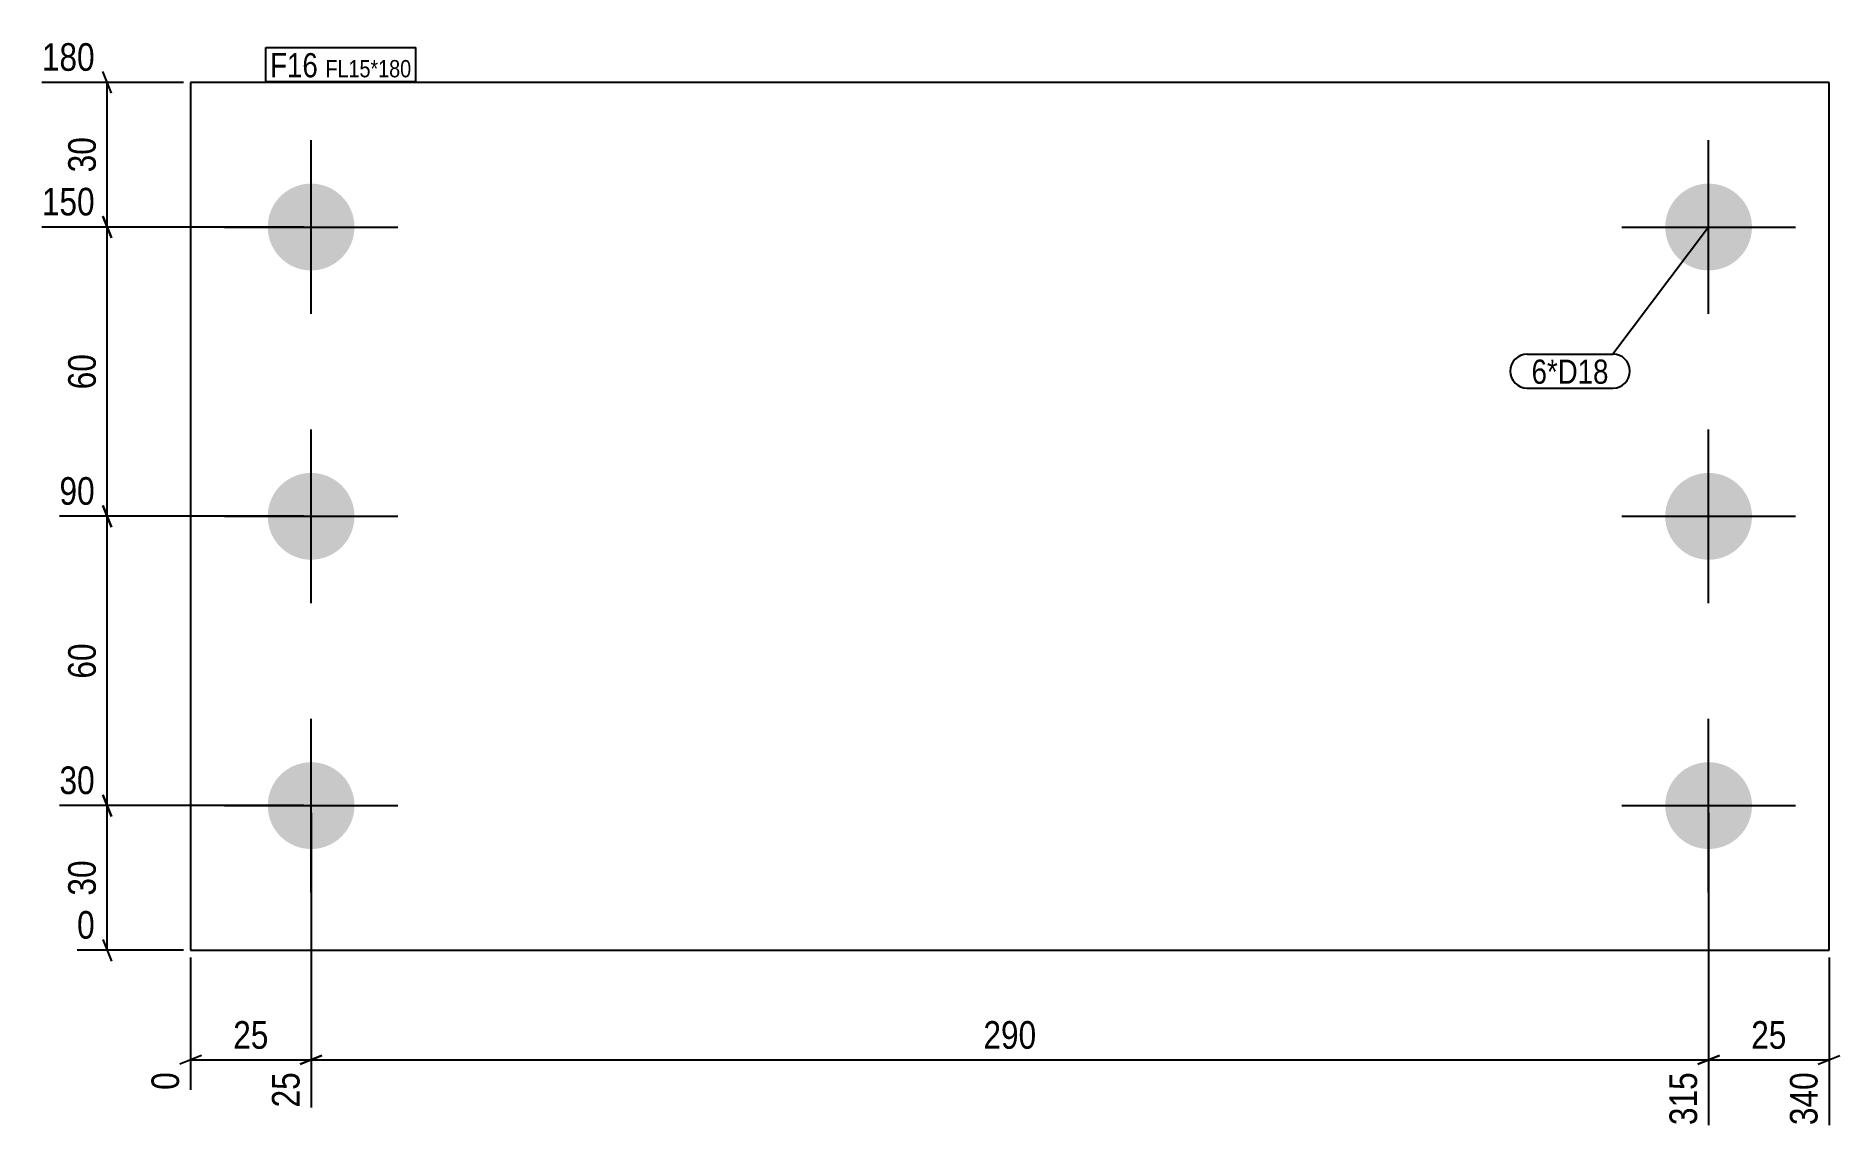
# Model space of a CAD drawing. Header units: millimetres. Extents: x 3 to 378, y 3 to 230.
import ezdxf

# ---------------------------------------------------------------- set-up
doc = ezdxf.new("R2010")
doc.units = ezdxf.units.MM
for name, color, linetype in [('MÅLSÆTNING', 7, 'Continuous'), ('STÅL', 7, 'Continuous'), ('TEKST', 7, 'Continuous')]:
    doc.layers.add(name, color=color, linetype=linetype)
doc.styles.add('Arial Narrow', font='ARIALN.TTF', dxfattribs={"height": 0.2})

msp = doc.modelspace()

# ---------------------------------------------------------------- hatches: boundary and pattern name
at = {"layer": 'STÅL', "linetype": 'Continuous'}
for points in [[(51.37, 190.76, -1), (69.37, 190.76, -1)], [(341.37, 190.76, -1), (359.37, 190.76, -1)], [(51.37, 130.76, -1), (69.37, 130.76, -1)], [(341.37, 130.76, -1), (359.37, 130.76, -1)], [(51.37, 70.76, -1), (69.37, 70.76, -1)], [(341.37, 70.76, -1), (359.37, 70.76, -1)]]:
    msp.add_hatch(color=3, dxfattribs=at).paths.add_polyline_path(points)

# ---------------------------------------------------------------- linework, layer by layer
at = {"layer": 'MÅLSÆTNING', "color": 7, "linetype": 'Continuous'}
for p, q in [((18.92, 218.51), (17.12, 223.01)), ((33.87, 220.76), (4.5, 220.76)), ((18.02, 190.76), (18.02, 220.76)), ((17.12, 193.01), (18.92, 188.51)), ((18.92, 188.51), (17.12, 193.01)), ((58.87, 190.76), (4.5, 190.76)), ((58.87, 190.76), (4.5, 190.76)), ((18.92, 128.51), (17.12, 133.01)), ((58.87, 130.76), (8.16, 130.76)), ((18.92, 68.51), (17.12, 73.01)), ((58.87, 70.76), (8.16, 70.76)), ((18.02, 40.76), (18.02, 70.76)), ((60.37, 69.26), (60.37, 8.16)), ((60.37, 69.26), (60.37, 8.16)), ((350.37, 69.26), (350.37, 4.5)), ((17.12, 43.01), (18.92, 38.51)), ((33.87, 40.76), (11.81, 40.76)), ((35.37, 39.26), (35.37, 11.81)), ((375.37, 39.26), (375.37, 4.5)), ((37.62, 18.92), (33.12, 17.12)), ((62.62, 18.92), (58.12, 17.12)), ((58.12, 17.12), (62.62, 18.92)), ((348.12, 17.12), (352.62, 18.92)), ((373.12, 17.12), (377.62, 18.92)), ((35.37, 18.02), (60.37, 18.02)), ((60.37, 18.02), (350.37, 18.02))]:
    msp.add_line(p, q, dxfattribs=at)
at = {"layer": 'STÅL', "color": 2, "linetype": 'Continuous'}
for p, q in [((375.37, 220.76), (35.37, 220.76)), ((35.37, 220.76), (35.37, 40.76)), ((375.37, 40.76), (375.37, 220.76)), ((35.37, 40.76), (375.37, 40.76))]:
    msp.add_line(p, q, dxfattribs=at)
at = {"layer": 'STÅL', "color": 3, "linetype": 'Continuous'}
for p, q in [((60.37, 172.76), (60.37, 208.76)), ((350.37, 172.76), (350.37, 208.76)), ((42.37, 190.76), (78.37, 190.76)), ((332.37, 190.76), (368.37, 190.76)), ((60.37, 112.76), (60.37, 148.76)), ((350.37, 112.76), (350.37, 148.76)), ((42.37, 130.76), (78.37, 130.76)), ((332.37, 130.76), (368.37, 130.76)), ((60.37, 52.76), (60.37, 88.76)), ((350.37, 52.76), (350.37, 88.76)), ((42.37, 70.76), (78.37, 70.76)), ((332.37, 70.76), (368.37, 70.76))]:
    msp.add_line(p, q, dxfattribs=at)

# ---------------------------------------------------------------- wipeouts: each hides what was drawn before it
at = {"color": 0}
msp.add_wipeout([(329.61, 158.25), (329.61, 163.5), (313.63, 163.5), (313.63, 158.25)], dxfattribs=at).dxf.layer = 'TEKST'

# ---------------------------------------------------------------- next in the draw order: wipeouts: each hides what was drawn before it
at = {"color": 0, "linetype": 'Continuous'}
for points in [[(16.67, 221.96), (16.67, 230.36), (3.3, 230.36), (3.3, 221.96)], [(16.67, 71.96), (16.67, 80.36), (6.96, 80.36), (6.96, 71.96)], [(34.17, 16.67), (25.77, 16.67), (25.77, 10.61), (34.17, 10.61)], [(59.17, 16.67), (50.77, 16.67), (50.77, 6.96), (59.17, 6.96)], [(349.17, 16.67), (340.77, 16.67), (340.77, 3.3), (349.17, 3.3)]]:
    msp.add_wipeout(points, dxfattribs=at).dxf.layer = 'MÅLSÆTNING'
at = {"color": 0}
for points, layer in [([(16.89, 210.61), (8.49, 210.61), (8.49, 200.9), (16.89, 200.9)], 'MÅLSÆTNING'), ([(16.89, 60.61), (8.49, 60.61), (8.49, 50.9), (16.89, 50.9)], 'MÅLSÆTNING'), ([(52.72, 19.14), (52.72, 27.54), (43.01, 27.54), (43.01, 19.14)], 'MÅLSÆTNING'), ([(212.05, 19.14), (212.05, 27.54), (198.68, 27.54), (198.68, 19.14)], 'MÅLSÆTNING'), ([(61.78, 221.81), (61.78, 227.06), (51.87, 227.06), (51.87, 221.81)], 'TEKST'), ([(329.61, 158.25), (329.61, 163.5), (313.63, 163.5), (313.63, 158.25)], 'TEKST')]:
    msp.add_wipeout(points, dxfattribs=at).dxf.layer = layer

# ---------------------------------------------------------------- next in the draw order: linework, layer by layer
at = {"layer": 'MÅLSÆTNING', "color": 7, "linetype": 'Continuous'}
for p, q in [((18.02, 70.76), (18.02, 130.76)), ((17.12, 73.01), (18.92, 68.51)), ((58.87, 70.76), (8.16, 70.76)), ((350.37, 69.26), (350.37, 4.5)), ((352.62, 18.92), (348.12, 17.12)), ((350.37, 18.02), (375.37, 18.02))]:
    msp.add_line(p, q, dxfattribs=at)
at = {"layer": 'TEKST', "color": 7, "linetype": 'Continuous'}
for p, q in [((350.37, 190.76), (330.51, 164.4)), ((312.73, 164.4), (330.51, 164.4)), ((312.73, 157.35), (330.51, 157.35))]:
    msp.add_line(p, q, dxfattribs=at)
for centre, radius, start, end in [((312.73, 160.88), 3.52, 90, 270), ((330.51, 160.88), 3.53, 270, 90)]:
    msp.add_arc(centre, radius, start, end, dxfattribs=at)

# ---------------------------------------------------------------- next in the draw order: texts
at = {"layer": 'MÅLSÆTNING', "color": 3, "linetype": 'Continuous', "style": 'Arial Narrow'}
for s, p in [('180', (4.5, 223.16)), ('30', (8.16, 73.16))]:
    msp.add_text(s, height=5.727, dxfattribs=at).set_placement(p)
at = {"layer": 'MÅLSÆTNING', "color": 3, "style": 'Arial Narrow'}
for p in [(15.69, 202.1), (15.69, 52.1)]:
    msp.add_text('30', height=5.727, rotation=90.0002, dxfattribs=at).set_placement(p)
for s, p in [('25', (44.21, 20.34)), ('290', (199.88, 20.34))]:
    msp.add_text(s, height=5.727, dxfattribs=at).set_placement(p)
at = {"layer": 'MÅLSÆTNING', "color": 3, "linetype": 'Continuous', "style": 'Arial Narrow'}
for s, height, p in [('0', 5.73, (32.97, 11.81)), ('25', 5.727, (57.97, 8.16)), ('315', 5.727, (347.97, 4.5))]:
    msp.add_text(s, height=height, rotation=90.0002, dxfattribs=at).set_placement(p)
at = {"layer": 'TEKST', "color": 3, "style": 'Arial Narrow'}
msp.add_text('6*D18', height=5.011, dxfattribs=at).set_placement((313.63, 158.25))

# ---------------------------------------------------------------- next in the draw order: wipeouts: each hides what was drawn before it
at = {"color": 0, "linetype": 'Continuous'}
msp.add_wipeout([(16.67, 41.96), (16.67, 50.36), (10.61, 50.36), (10.61, 41.96)], dxfattribs=at).dxf.layer = 'MÅLSÆTNING'
at = {"color": 0}
msp.add_wipeout([(61.78, 221.81), (61.78, 227.06), (51.87, 227.06), (51.87, 221.81)], dxfattribs=at).dxf.layer = 'TEKST'

# ---------------------------------------------------------------- next in the draw order: linework, layer by layer
at = {"layer": 'TEKST', "color": 7, "linetype": 'Continuous'}
for p, q in [((50.97, 227.96), (82.07, 227.96)), ((50.97, 220.91), (50.97, 227.96))]:
    msp.add_line(p, q, dxfattribs=at)

# ---------------------------------------------------------------- next in the draw order: texts
at = {"layer": 'MÅLSÆTNING', "color": 3, "linetype": 'Continuous', "style": 'Arial Narrow'}
msp.add_text('0', height=5.73, dxfattribs=at).set_placement((11.81, 43.16))

# ---------------------------------------------------------------- next in the draw order: wipeouts: each hides what was drawn before it
at = {"color": 0, "linetype": 'Continuous'}
for points in [[(16.67, 131.96), (16.67, 140.36), (6.96, 140.36), (6.96, 131.96)], [(374.17, 16.67), (365.77, 16.67), (365.77, 3.3), (374.17, 3.3)]]:
    msp.add_wipeout(points, dxfattribs=at).dxf.layer = 'MÅLSÆTNING'
at = {"color": 0}
for points, layer in [([(16.89, 105.61), (8.49, 105.61), (8.49, 95.9), (16.89, 95.9)], 'MÅLSÆTNING'), ([(367.73, 19.14), (367.73, 27.54), (358.01, 27.54), (358.01, 19.14)], 'MÅLSÆTNING'), ([(81.17, 221.81), (81.17, 225.56), (63.35, 225.56), (63.35, 221.81)], 'TEKST')]:
    msp.add_wipeout(points, dxfattribs=at).dxf.layer = layer

# ---------------------------------------------------------------- next in the draw order: linework, layer by layer
at = {"layer": 'MÅLSÆTNING', "color": 7, "linetype": 'Continuous'}
for p, q in [((18.02, 130.76), (18.02, 190.76)), ((17.12, 133.01), (18.92, 128.51)), ((58.87, 130.76), (8.16, 130.76))]:
    msp.add_line(p, q, dxfattribs=at)

# ---------------------------------------------------------------- next in the draw order: texts
at = {"layer": 'MÅLSÆTNING', "color": 3, "linetype": 'Continuous', "style": 'Arial Narrow'}
msp.add_text('90', height=5.727, dxfattribs=at).set_placement((8.16, 133.16))
at = {"layer": 'MÅLSÆTNING', "color": 3, "style": 'Arial Narrow'}
msp.add_text('60', height=5.727, rotation=90.0002, dxfattribs=at).set_placement((15.69, 97.1))
msp.add_text('25', height=5.727, dxfattribs=at).set_placement((359.21, 20.34))
at = {"layer": 'MÅLSÆTNING', "color": 3, "linetype": 'Continuous', "style": 'Arial Narrow'}
msp.add_text('340', height=5.727, rotation=90.0002, dxfattribs=at).set_placement((372.97, 4.5))

# ---------------------------------------------------------------- next in the draw order: wipeouts: each hides what was drawn before it
at = {"color": 0}
msp.add_wipeout([(81.17, 221.81), (81.17, 225.56), (63.35, 225.56), (63.35, 221.81)], dxfattribs=at).dxf.layer = 'TEKST'

# ---------------------------------------------------------------- next in the draw order: linework, layer by layer
at = {"layer": 'TEKST', "color": 7, "linetype": 'Continuous'}
for p, q in [((82.07, 220.91), (82.07, 227.96)), ((50.97, 220.91), (82.07, 220.91))]:
    msp.add_line(p, q, dxfattribs=at)

# ---------------------------------------------------------------- next in the draw order: texts
at = {"layer": 'TEKST', "color": 3, "style": 'Arial Narrow'}
for s, height, p in [('F16', 5.011, (51.87, 221.81)), ('FL15*180', 3.579, (63.35, 221.81))]:
    msp.add_text(s, height=height, dxfattribs=at).set_placement(p)

# ---------------------------------------------------------------- next in the draw order: wipeouts: each hides what was drawn before it
at = {"color": 0, "linetype": 'Continuous'}
msp.add_wipeout([(16.67, 191.96), (16.67, 200.36), (3.3, 200.36), (3.3, 191.96)], dxfattribs=at).dxf.layer = 'MÅLSÆTNING'
at = {"color": 0}
msp.add_wipeout([(16.89, 165.61), (8.49, 165.61), (8.49, 155.9), (16.89, 155.9)], dxfattribs=at).dxf.layer = 'MÅLSÆTNING'

# ---------------------------------------------------------------- next in the draw order: texts
at = {"layer": 'MÅLSÆTNING', "color": 3, "linetype": 'Continuous', "style": 'Arial Narrow'}
msp.add_text('150', height=5.727, dxfattribs=at).set_placement((4.5, 193.16))
at = {"layer": 'MÅLSÆTNING', "color": 3, "style": 'Arial Narrow'}
msp.add_text('60', height=5.727, rotation=90.0002, dxfattribs=at).set_placement((15.69, 157.1))

doc.saveas('drawing.dxf')
